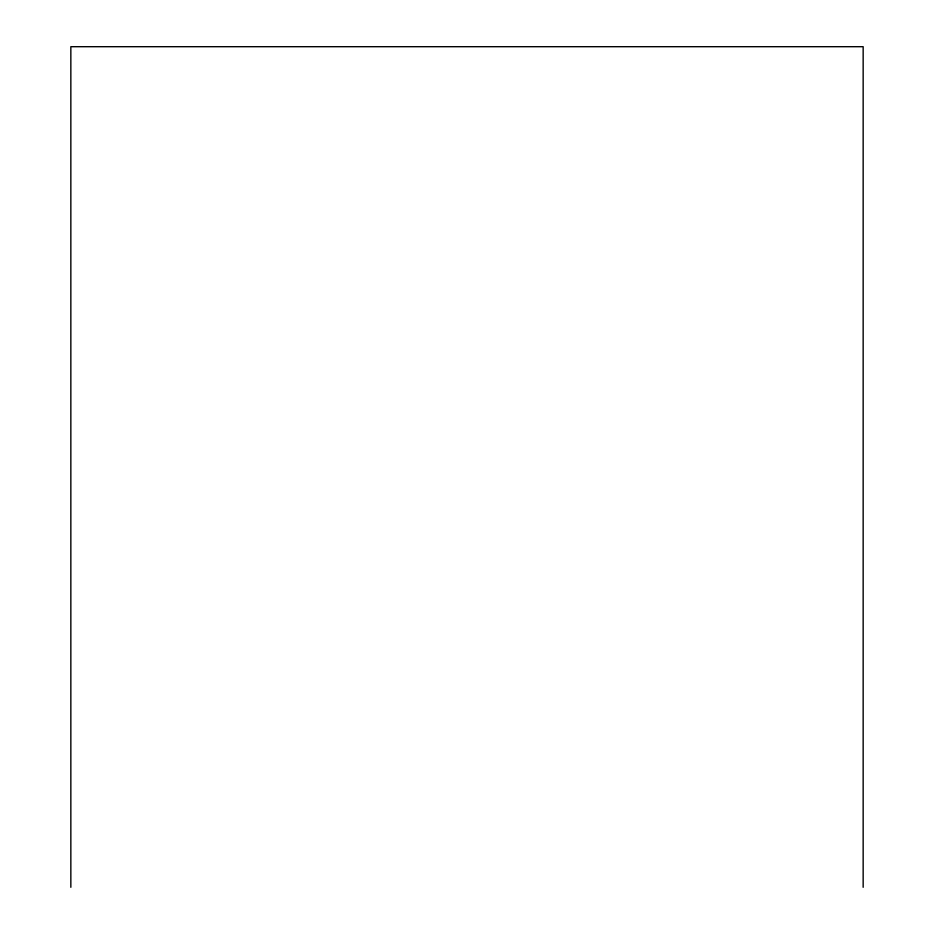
<?xml version="1.0" encoding="UTF-8"?>
<svg xmlns="http://www.w3.org/2000/svg" width="934" height="934" viewBox="0 0 934 934"><rect width="100%" height="100%" fill="white"/><g stroke="black" fill="none" stroke-linecap="round" stroke-linejoin="round"><path stroke-width="1.4" d="M863.156 887.3L863.156 46.7L70.844 46.7L70.844 887.3"/></g></svg>
